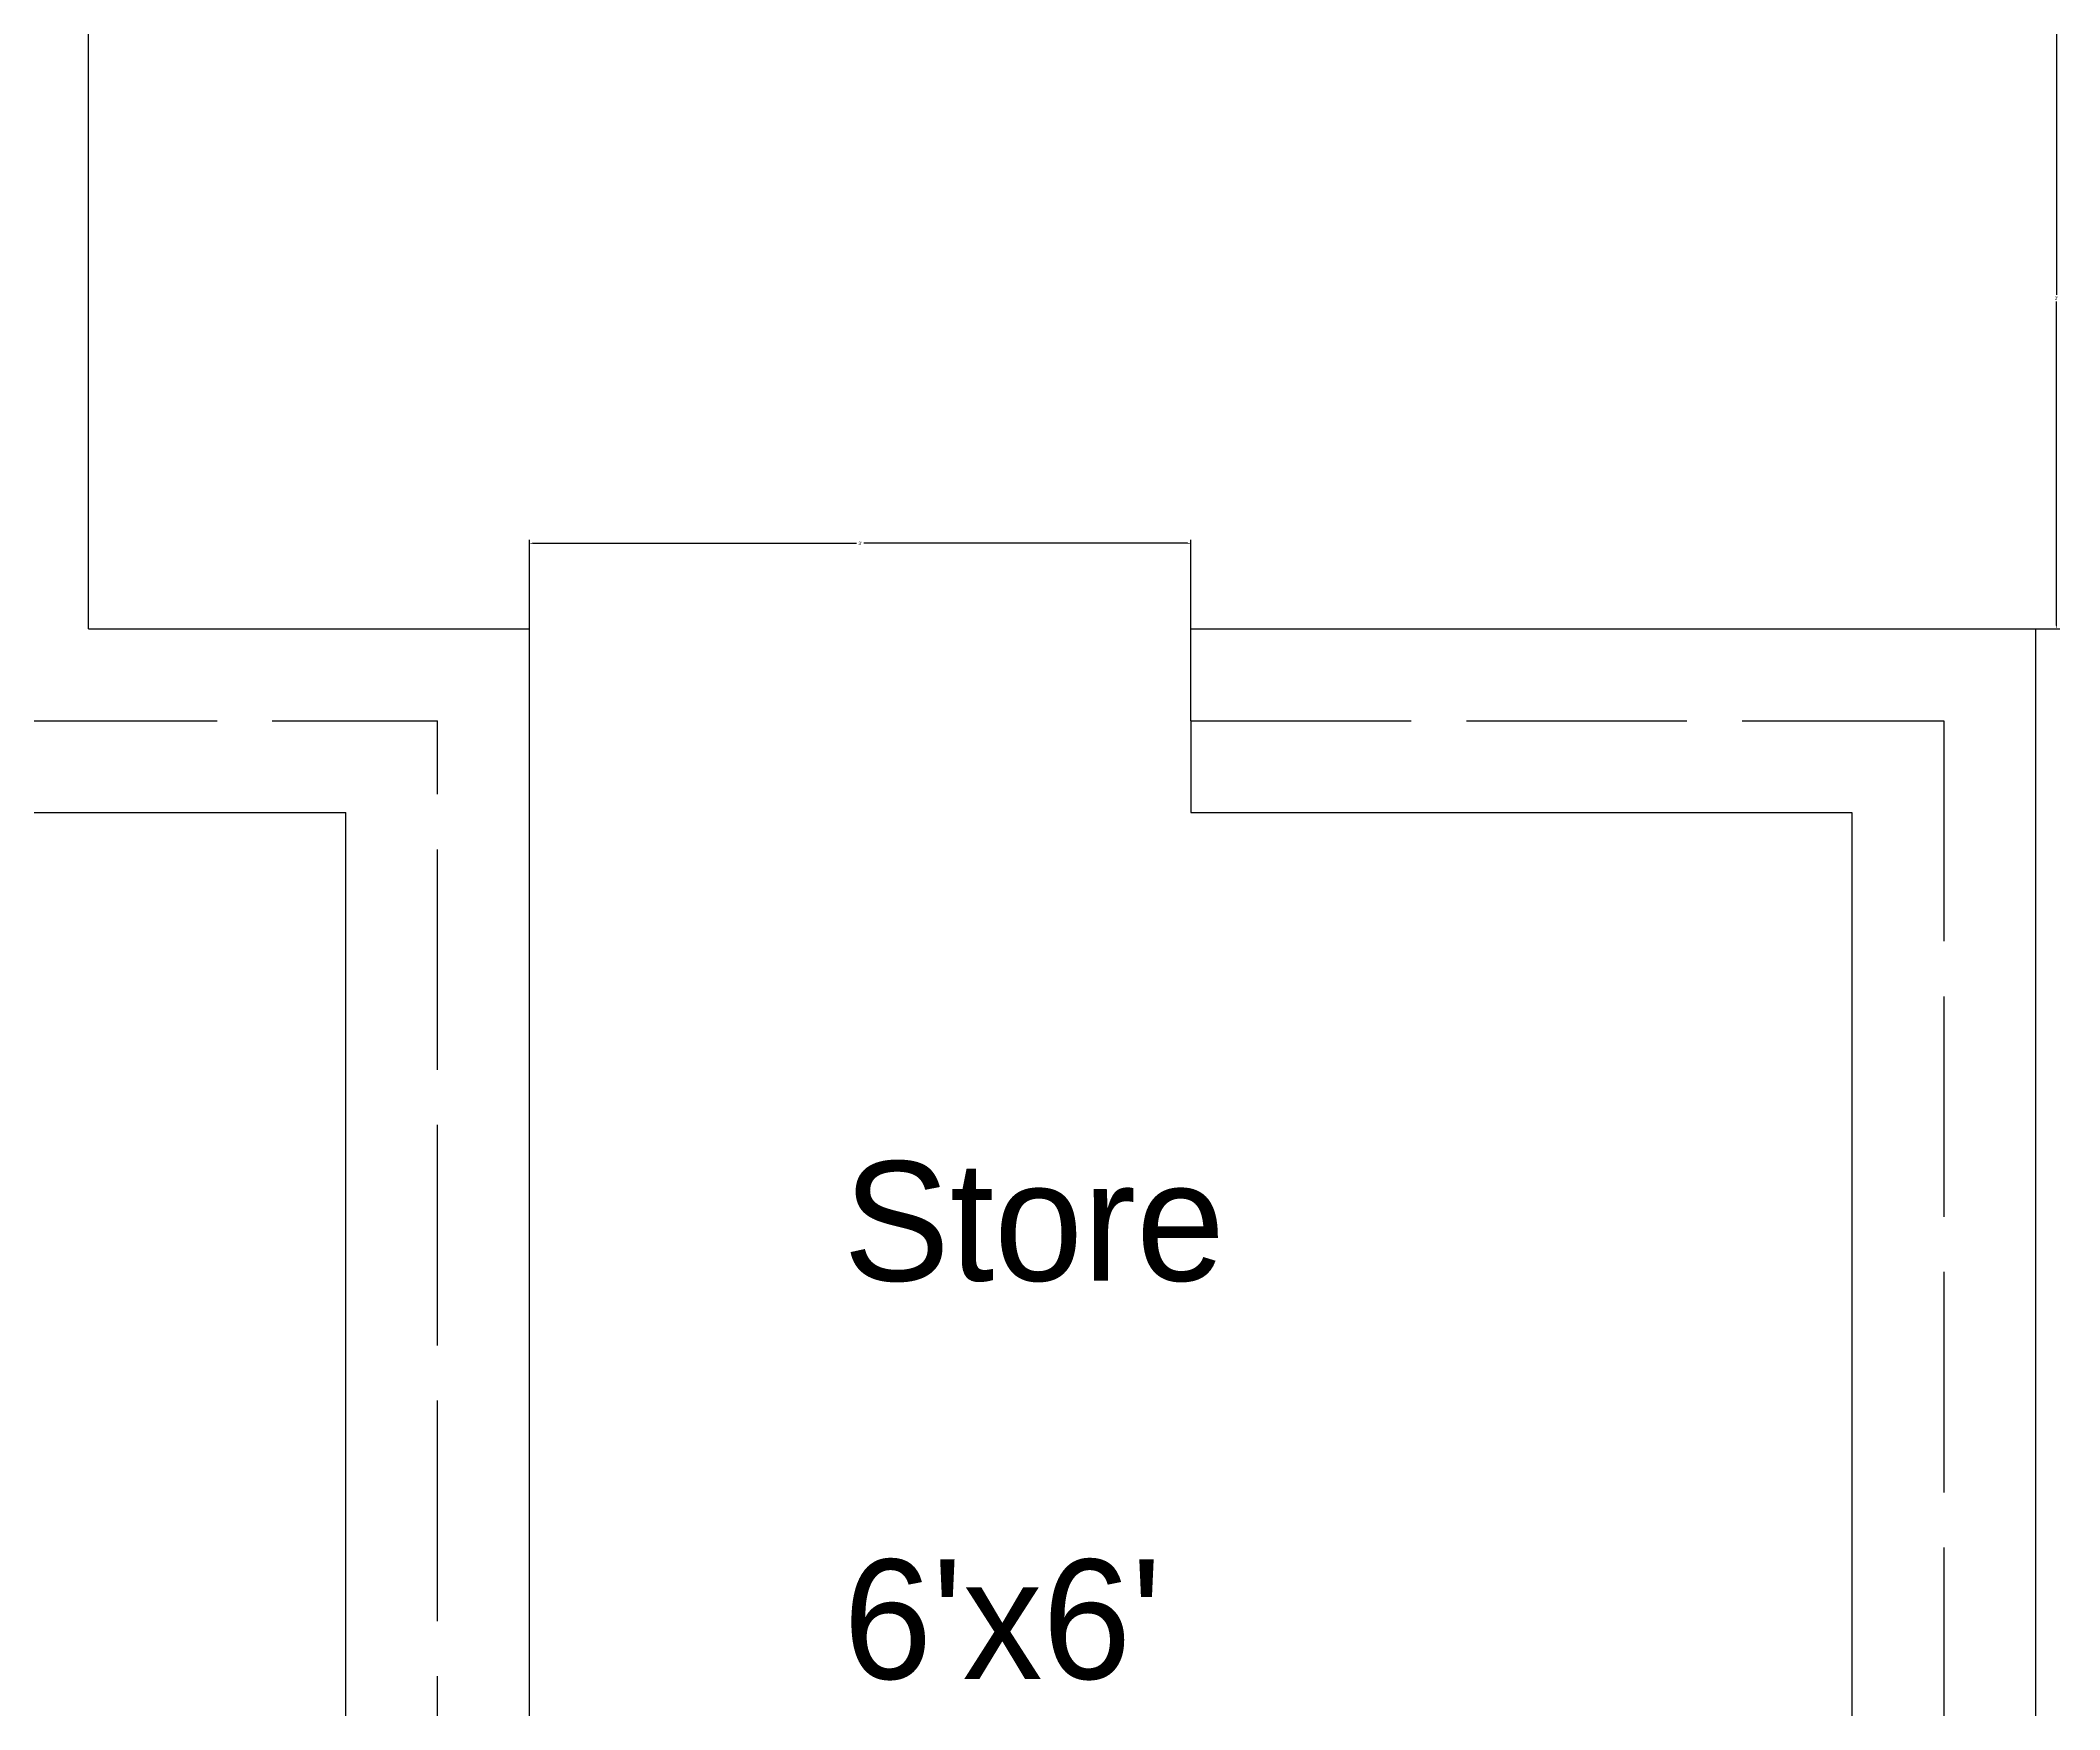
# Model space of a CAD drawing. Header units: inches. Extents: x -1401 to 4392, y -1632 to 1009.
# Drawn here: x 126.3 to 236.2, y 515.5 to 606.3 of the extents above; entities that cross this region are included whole.
import ezdxf

# ---------------------------------------------------------------- set-up
doc = ezdxf.new("R2010")
doc.units = ezdxf.units.IN
doc.header["$MEASUREMENT"] = 0
doc.linetypes.add('ACAD_ISO02W100', pattern=[15, 12, -3])
doc.dimstyles.get("Standard").update_dxf_attribs({"dimtxt": 0.18, "dimasz": 0.18, "dimexe": 0.18, "dimexo": 0.0625, "dimgap": 0.09, "dimtad": 0, "dimtih": 1, "dimtoh": 1, "dimdec": 1, "dimzin": 0, "dimdsep": 46, "dimlunit": 3, "dimtxsty": 'Standard', "dimcen": 0.09, "dimadec": 0, "dimazin": 0, "dimtfac": 1, "dimtdec": 1, "dimtofl": 0, "dimtmove": 0, "dimatfit": 3, "dimfxl": 1, "dimtolj": 1, "dimtzin": 0, "dimlwd": 30, "dimarcsym": 0})

# ---------------------------------------------------------------- blocks, each defined once
blk = doc.blocks.new('*D56')
at = {"color": 0, "lineweight": -2}
for p, q in [((152.91, 569.34), (152.91, 579.12)), ((188.91, 569.34), (188.91, 579.12))]:
    blk.add_line(p, q, dxfattribs=at)
at = {"color": 0, "lineweight": 30}
for p, q in [((153.09, 578.94), (170.72, 578.94)), ((188.73, 578.94), (171.11, 578.94))]:
    blk.add_line(p, q, dxfattribs=at)
at = {"color": 0}
for points in [[(153.09, 578.97), (153.09, 578.91), (152.91, 578.94)], [(188.73, 578.97), (188.73, 578.91), (188.91, 578.94)]]:
    blk.add_solid(points, dxfattribs=at)
at = {"layer": 'Defpoints', "color": 0}
for p in [(152.91, 578.94), (152.91, 569.28), (188.91, 569.28)]:
    blk.add_point(p, dxfattribs=at)
at = {"color": 0, "insert": (170.91, 578.94), "char_height": 0.18, "attachment_point": 5}
blk.add_mtext("\\A1;3'", dxfattribs=at)
blk = doc.blocks.new('*D57')
at = {"color": 0, "lineweight": -2}
for p, q in [((229.95, 610.28), (236.2, 610.28)), ((229.26, 574.28), (236.2, 574.28))]:
    blk.add_line(p, q, dxfattribs=at)
at = {"color": 0, "lineweight": 30}
for p, q in [((236.02, 610.1), (236.02, 592.46)), ((236.02, 574.46), (236.02, 592.1))]:
    blk.add_line(p, q, dxfattribs=at)
at = {"color": 0}
for points in [[(235.99, 610.1), (236.05, 610.1), (236.02, 610.28)], [(235.99, 574.46), (236.05, 574.46), (236.02, 574.28)]]:
    blk.add_solid(points, dxfattribs=at)
at = {"layer": 'Defpoints', "color": 0}
for p in [(229.89, 610.28), (236.02, 610.28), (229.2, 574.28)]:
    blk.add_point(p, dxfattribs=at)
at = {"color": 0, "insert": (236.02, 592.28), "char_height": 0.18, "attachment_point": 5}
blk.add_mtext("\\A1;3'", dxfattribs=at)

msp = doc.modelspace()

# ---------------------------------------------------------------- linework, layer by layer
for p, q in [((128.91, 574.28), (128.91, 809.28)), ((128.91, 574.28), (147.91, 574.28)), ((128.91, 574.28), (152.91, 574.28)), ((152.91, 492.28), (152.91, 574.28)), ((188.91, 569.28), (188.91, 574.28)), ((188.91, 574.28), (234.89, 574.28)), ((234.89, 574.28), (234.89, 482.28)), ((188.91, 569.28), (188.91, 564.28)), ((52.91, 564.28), (142.91, 564.28)), ((142.91, 460.28), (142.91, 564.28)), ((142.91, 460.28), (142.91, 564.28)), ((188.91, 564.28), (224.89, 564.28)), ((224.89, 564.28), (224.89, 492.28))]:
    msp.add_line(p, q)
at = {"linetype": 'ACAD_ISO02W100'}
for p, q in [((123.91, 569.28), (147.91, 569.28)), ((147.91, 460.28), (147.91, 569.28)), ((188.91, 569.28), (229.89, 569.28)), ((229.89, 569.28), (229.89, 487.28))]:
    msp.add_line(p, q, dxfattribs=at)

# ---------------------------------------------------------------- texts
at = {"insert": (169.99, 545.3), "char_height": 6.5, "width": 95.6248, "attachment_point": 1}
msp.add_mtext("Store\\P\\P6'x6'", dxfattribs=at)

# ---------------------------------------------------------------- dimensions: what is measured, and where the dimension line sits
dim = msp.add_linear_dim(base=(236.02, 610.28), p1=(229.2, 574.28), p2=(229.89, 610.28), angle=90, dimstyle='Standard')
dim.commit()
dim.dimension.update_dxf_attribs({"geometry": '*D57', "text_midpoint": (236.02, 592.28)})
dim = msp.add_linear_dim(base=(152.91, 578.94), p1=(188.91, 569.28), p2=(152.91, 569.28), dimstyle='Standard')
dim.commit()
dim.dimension.update_dxf_attribs({"geometry": '*D56', "text_midpoint": (170.91, 578.94)})

doc.saveas('drawing.dxf')
